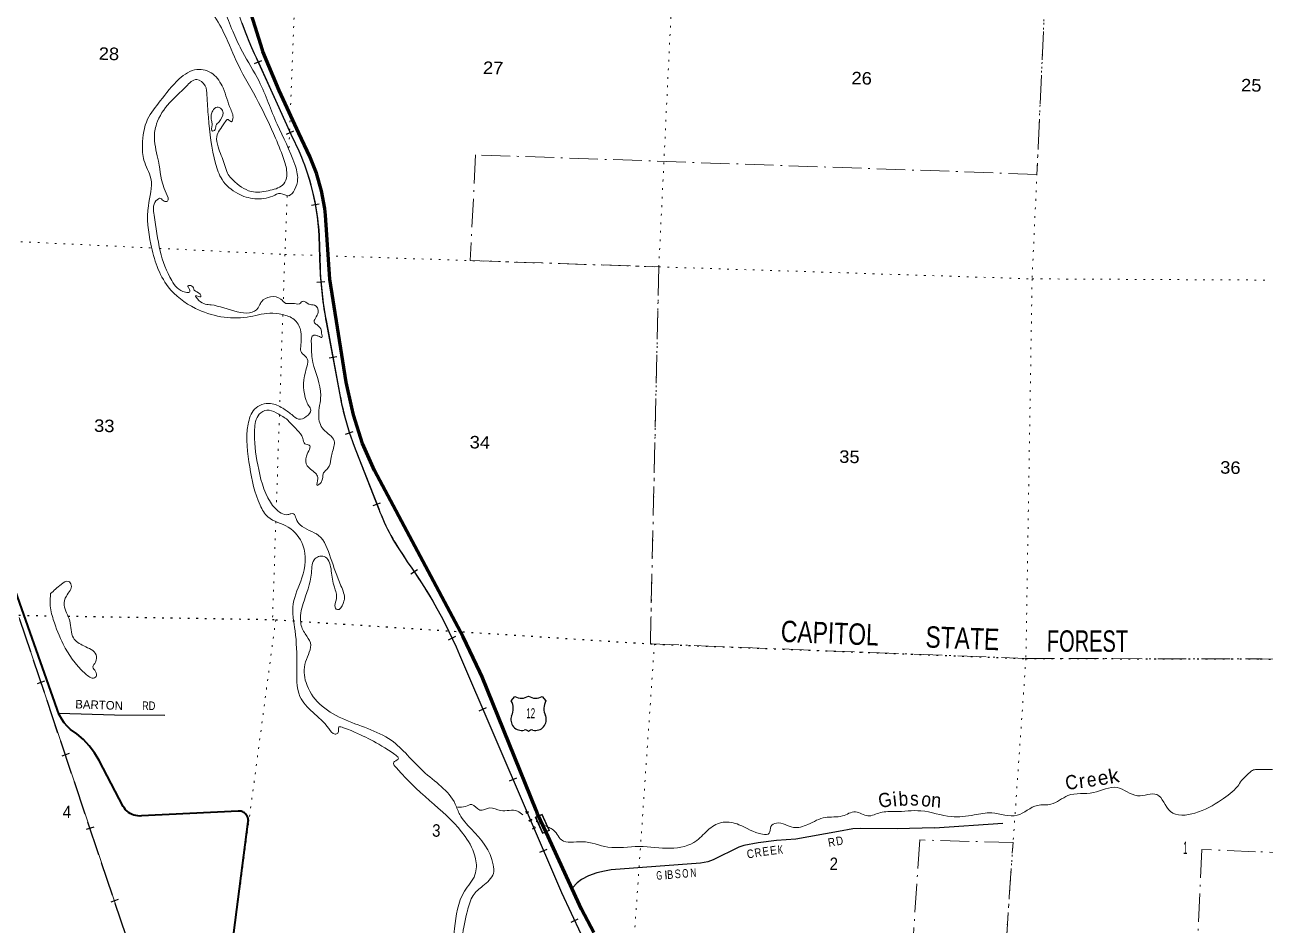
# Model space of a CAD drawing. Header units: feet. Extents: x -757852 to -501257, y -360805 to -170898.
# Drawn here: x -582042 to -564649, y -212974 to -200353 of the extents above; entities that cross this region are included whole.
import ezdxf
from ezdxf.enums import TextEntityAlignment as Align

# ---------------------------------------------------------------- set-up
doc = ezdxf.new("R2010")
doc.units = ezdxf.units.FT
doc.header["$LTSCALE"] = 80
for name, pattern in [('DOT_DASHED', [7.7, 5, -1.2, 0.3, -1.2]), ('DOTTED', [1.5, 0.3, -1.2]), ('LONG_DASHED', [7.5, 6, -1.5])]:
    doc.linetypes.add(name, pattern=pattern)
for name, color, linetype, lineweight in [('16', 7, 'Continuous', 25), ('20', 7, 'Continuous', 70), ('26', 7, 'Continuous', 40), ('29', 7, 'Continuous', 25), ('34', 7, 'Continuous', 13), ('39', 7, 'Continuous', 13), ('41', 7, 'Continuous', 13), ('44', 7, 'DOT_DASHED', 13), ('57', 7, 'Continuous', 13), ('6', 7, 'DOTTED', 25), ('63', 7, 'Continuous', 25), ('7', 7, 'DOTTED', 13)]:
    doc.layers.add(name, color=color, linetype=linetype, lineweight=lineweight)
doc.layers.add('30', color=7, linetype='Continuous')

msp = doc.modelspace()

# ---------------------------------------------------------------- linework, layer by layer
at = {"layer": '16'}
for p, q in [((-575220.93, -209827.19), (-575169.62, -209768.43)), ((-574977.86, -209762.46), (-574978.14, -209762.66)), ((-574785.77, -209768.34), (-574734.38, -209827.19))]:
    msp.add_line(p, q, dxfattribs=at)
for centre, radius, start, end in [((-575413.91, -209937.82), 222.05, 332.97043, 29.75871), ((-575078.54, -209610.77), 182.07, 239.97227, 303.45418), ((-574876.76, -209611.27), 181.52, 236.33975, 300.08743), ((-574876.77, -209610.77), 182.07, 236.54582, 236.59441), ((-574541.41, -209937.82), 222.05, 150.24129, 207.02957), ((-575074.72, -210092.72), 151.42, 159.09177, 283.81923), ((-574880.6, -210092.72), 151.42, 256.18077, 20.90823)]:
    msp.add_arc(centre, radius, start, end, dxfattribs=at)
for centre, major_axis, start_param, end_param in [((-575019.38, -210291.54), (-19.56, 51.67), 4.95877769, 6.28318531), ((-574935.93, -210291.54), (19.56, 51.67), 0, 1.32637542)]:
    msp.add_ellipse(centre, major_axis=major_axis, ratio=0.929097, start_param=start_param, end_param=end_param, dxfattribs=at)
at = {"layer": '20'}
msp.add_lwpolyline([(-574060.59, -213075.57), (-574237.34, -212748.59), (-574731.16, -211670.53), (-574850.41, -211410.91), (-574862.24, -211385.18), (-574872.09, -211360.91), (-575630.75, -209491.92), (-575659.89, -209420.4), (-575893.32, -208933.21), (-577140.44, -206602.71), (-577306.57, -206220.02), (-577431.78, -205822.06), (-577457.61, -205715.95), (-577537.29, -205363.15), (-577765.74, -203918.36), (-577827.63, -203022.09), (-577837.08, -202928.93), (-577880.73, -202678.67), (-577950.3, -202434.35), (-578045.03, -202198.65), (-578200.54, -201873.23), (-578474.92, -201272.85), (-578701.9, -200726.29), (-578710.13, -200702.97), (-579280.76, -198886.29)], dxfattribs=at)
at = {"layer": '26'}
msp.add_lwpolyline([(-579253.07, -214169.74), (-578907.66, -211519.09), (-578907.03, -211507.38), (-578907.63, -211493.6), (-578909.67, -211479.95), (-578913.12, -211466.59), (-578917.95, -211453.66), (-578924.1, -211441.31), (-578931.51, -211429.67), (-578940.1, -211418.87), (-578949.77, -211409.02), (-578960.42, -211400.24), (-578971.92, -211392.62), (-578984.16, -211386.25), (-578997, -211381.19), (-579010.3, -211377.49), (-579023.91, -211375.21), (-579037.68, -211374.37), (-579051.47, -211374.97), (-580405.63, -211443), (-580429.36, -211444.18), (-580457.23, -211442.86), (-580484.81, -211438.63), (-580511.8, -211431.55), (-580537.9, -211421.69), (-580562.82, -211409.15), (-580586.3, -211394.07), (-580608.07, -211376.62), (-580627.9, -211356.99), (-580645.57, -211335.4), (-580660.88, -211312.08), (-581000.2, -210665.86), (-581063.33, -210560.29), (-581137.14, -210461.89), (-581220.83, -210371.76), (-581313.49, -210290.86), (-581399.86, -210229.18), (-581446.32, -210186.13), (-581488.02, -210138.47), (-581524.51, -210086.7), (-581555.4, -210031.41), (-581558.61, -210024.78), (-582291.17, -207955.9)], dxfattribs=at)
at = {"layer": '29'}
msp.add_line((-569287.3, -211607.77), (-568328.18, -211545.8), dxfattribs=at)
for points in [[(-581562.9, -210000.82), (-580785.93, -210027.56), (-580076.66, -210028.55)], [(-569287.3, -211607.77), (-569808.58, -211625.6), (-570319.26, -211617.09), (-570429.91, -211625.6), (-570634.18, -211659.66), (-571229.98, -211770.36), (-571502.34, -211787.39), (-571757.68, -211821.45), (-571957.7, -211857.63), (-572030.05, -211881.06), (-572387.52, -212059.87), (-572464.12, -212087.54), (-572566.26, -212102.45), (-573817.43, -212196.12), (-573915.31, -212215.27), (-574021.71, -212238.69), (-574136.61, -212283.39), (-574234.49, -212332.36), (-574298.32, -212381.32), (-574362.16, -212451.57)]]:
    msp.add_lwpolyline(points, dxfattribs=at)
at = {"layer": '34', "lineweight": 25}
for p, q in [((-578818.88, -200897.22), (-578718.16, -200851.49)), ((-578372.37, -201886.95), (-578271.65, -201841.22)), ((-578021.68, -202882.22), (-577912.96, -202861.84)), ((-577947.28, -203958.78), (-577837.05, -203949.69)), ((-577775.29, -205022.2), (-577666.56, -205001.92)), ((-577543.61, -206090.07), (-577438.84, -206054.59)), ((-577155.31, -207092.17), (-577052.3, -207051.87)), ((-576628.27, -208050.93), (-576536.82, -207988.71)), ((-576099.11, -208972.85), (-575999.48, -208924.8)), ((-575670.75, -209967.91), (-575569.08, -209924.35)), ((-575246.14, -210952.46), (-575144.47, -210908.91)), ((-574820.99, -211951.56), (-574719.31, -211908)), ((-574381.85, -212931.63), (-574281.75, -212884.56))]:
    msp.add_line(p, q, dxfattribs=at)
at = {"layer": '34'}
for p, q in [((-578786.7, -200838.68), (-578288.13, -201936.76)), ((-577916.9, -203315.53), (-577903, -203765.03)), ((-577814.67, -204519.32), (-577624.06, -205541.19)), ((-577398.97, -206322.65), (-577079.95, -207137.94))]:
    msp.add_line(p, q, dxfattribs=at)
at = {"layer": '34', "lineweight": 25}
for points in [[(-578998.58, -200324.8), (-578967.12, -200411.61), (-578934, -200498.2), (-578898.73, -200584.35), (-578862.73, -200669.57), (-578825.29, -200754.1), (-578785.7, -200838.22), (-578287.14, -201936.28), (-578260.26, -201989.33), (-578234.73, -202042.74), (-578210.12, -202096.61), (-578185.95, -202151.09), (-578163.14, -202205.89), (-578141.4, -202260.84), (-578120.11, -202316.42), (-578100.18, -202372.32), (-578081.32, -202428.38), (-578063.21, -202485.21), (-578046.31, -202541.89), (-578030.03, -202598.89), (-578014.95, -202656.51), (-578001.09, -202713.99), (-577988.13, -202771.94), (-577975.94, -202829.9), (-577964.96, -202888.47), (-577954.88, -202946.75), (-577946.03, -203005.66), (-577938.09, -203064.27), (-577931.06, -203123.35), (-577925.23, -203182.29), (-577920.48, -203241.39), (-577916.48, -203300.51), (-577915.8, -203315.49), (-577901.9, -203764.99), (-577899.88, -203812.11), (-577894.64, -203901.04), (-577887.29, -203990.08), (-577879.06, -204078.43), (-577869.21, -204166.99), (-577857.26, -204255.66), (-577844.4, -204343.63), (-577830.05, -204431.31), (-577813.59, -204519.12)], [(-577813.59, -204519.12), (-577622.98, -205540.99), (-577612.35, -205597.34), (-577598.8, -205664.6), (-577583.87, -205732.14), (-577567.98, -205798.89), (-577550.86, -205865.54), (-577532.11, -205931.98), (-577512.79, -205997.75), (-577492.22, -206063.45), (-577470.04, -206128.92), (-577447.28, -206193.73), (-577423.42, -206258.1), (-577397.95, -206322.25), (-577078.92, -207137.54), (-577061.27, -207183.44), (-577042.03, -207231.47), (-577021.73, -207279.52), (-577000.84, -207326.85), (-576979.03, -207373.94), (-576956.06, -207420.65), (-576932.74, -207466.79), (-576908.52, -207512.7), (-576883.13, -207558.23), (-576879.16, -207565.44), (-576854.34, -207606.85), (-576796.55, -207698.69), (-576738.12, -207789.31), (-576678.18, -207878.85), (-576615.86, -207967.46), (-576577.65, -208023.63), (-576511.03, -208123.45), (-576445.78, -208225.36), (-576382.7, -208327.45), (-576321.25, -208430.99), (-576262.07, -208536.25), (-576204.43, -208641.41), (-576148.42, -208748.02), (-576094.68, -208856.35), (-576042.49, -208964.57), (-575992.19, -209073.62), (-575944.16, -209184.38), (-574516.9, -212516.13), (-574243.44, -213097.66)]]:
    msp.add_lwpolyline(points, dxfattribs=at)
at = {"layer": '34'}
for points in [[(-578128.94, -220498.91), (-578323.81, -219947.94), (-582120.76, -208659.74)], [(-575945.17, -209184.82), (-574517.9, -212516.58), (-574244.43, -213098.14), (-572669.89, -216174.38)]]:
    msp.add_lwpolyline(points, dxfattribs=at)
for centre, radius, start, end in [((-573993.21, -198548.89), 5312.32, 195.25955, 205.5332), ((-581311.47, -203490.14), 3399.06, 2.94472, 27.19401), ((-572802.11, -203550.01), 5105.43, 182.41373, 190.9445), ((-573741.09, -204845.89), 3944.73, 190.15194, 201.98485), ((-574292.97, -206097.44), 2974.88, 200.47274, 209.58069), ((-571573.14, -204377.54), 6191.14, 210.99755, 215.44696), ((-582289.01, -211892.68), 6897.6, 23.11522, 34.67914)]:
    msp.add_arc(centre, radius, start, end, dxfattribs=at)
at = {"layer": '34', "linetype": 'DOTTED', "lineweight": 100}
msp.add_arc((-588540.36, -217324.5), 14783.87, 22.67431, 23.83354, dxfattribs=at)
at = {"layer": '39'}
msp.add_line((-574872.99, -211518.9), (-574701.95, -211601.46), dxfattribs=at)
for points in [[(-578527.63, -201939.74), (-578762.9, -201441.52), (-579051.63, -200909.85), (-579244.26, -200477), (-579656.68, -199908.17), (-579971.19, -199699.56), (-580156.75, -199644.83), (-580195.91, -199686.1), (-580232.92, -199721.4), (-580340.07, -199664.54), (-580594.34, -199541.81), (-580764.16, -199248.23), (-580802.64, -198923.62), (-580684.63, -198608.82), (-580456.84, -198409.24), (-580318.79, -198265.8), (-580240.87, -198176.74)], [(-580016.46, -198186.78), (-580037.35, -198212.63), (-580097.99, -198275.14), (-580252.67, -198442.3), (-580367.96, -198558.14), (-580569.68, -198675.92), (-580665.56, -198820.37), (-580672.4, -199107.7), (-580589.36, -199332.85), (-580379.08, -199446.48), (-579982.32, -199492.22), (-579599.72, -199541.63), (-579510.12, -199660.4), (-579375.25, -199902.88), (-579231.29, -200185.8), (-579111.62, -200476.17), (-578989.09, -200730.42), (-578757.83, -201144.1), (-578504.02, -201746.02), (-578255.15, -202310.18), (-578215.86, -202516.19), (-578259.56, -202663.91), (-578339.94, -202748.42), (-578455.74, -202717.49), (-578565.09, -202753.06), (-578817.17, -202791.22), (-579056.57, -202719.11), (-579274.92, -202522.86), (-579368.01, -202297.46), (-579467.06, -201647.73), (-579487.85, -201339.63), (-579512.8, -201206.34), (-579629.27, -201119.1), (-579780.32, -201218), (-580012.79, -201445.61), (-580194.69, -201742.79), (-580225.48, -201939.07), (-580166.97, -202266.17), (-580061.03, -202711.01), (-580041.62, -202824.06), (-580089.91, -202826.92), (-580135.14, -202785.62), (-580202.32, -202822.2), (-580227.15, -203020.64), (-580142.72, -203525.27), (-579981.8, -203939.27), (-579788.78, -204102.74), (-579732.45, -204100.08), (-579741.2, -204045.59), (-579756.5, -204013.05), (-579698.27, -204014.45), (-579665.47, -204071.53), (-579584.47, -204129.78), (-579573.24, -204164.22), (-579645.2, -204148.42), (-579600.59, -204215.84), (-579427.27, -204278.31), (-578769.16, -204318.28), (-578750.28, -204284.56), (-578722.97, -204234.95), (-578452.83, -204197.23), (-578383.93, -204257.19), (-578285.48, -204257.55), (-578191.15, -204261.83), (-578140.08, -204226.87), (-578060.71, -204268.99), (-577980.67, -204282.98), (-577928.8, -204382.74), (-577980.49, -204528.26), (-577935.16, -204565.53), (-577885.6, -204630.28), (-577880.09, -204674.32), (-577876.93, -204735.81), (-577924.14, -204716.53), (-577940.66, -204712.16), (-577990.68, -204702.92), (-578023.86, -204830.78), (-578001.88, -205088.65), (-577892.26, -205547.65), (-577921.1, -205830.43), (-577855.41, -206025.01), (-577704.47, -206183.44), (-577732.63, -206353.65), (-577748.75, -206439.71), (-577792.02, -206569.35), (-577851.84, -206634.25), (-577887.18, -206768.1), (-577942.41, -206808.99), (-577934.13, -206714.7), (-577952.78, -206653.93), (-578080.53, -206534.26), (-578091.33, -206397.29), (-578053.51, -206243.4), (-578113.37, -206225.87), (-578143.73, -206150.75), (-578225.25, -206030.18), (-578372.31, -205877.87)], [(-553879.13, -200705.84), (-553897.1, -200958.89), (-553975.13, -201029.49), (-554228.04, -201186.54), (-554287.64, -201500.98), (-554229.52, -201765.87), (-554239.96, -201954.72), (-554300.63, -202142.4), (-554301.66, -202530.63), (-554368.74, -202820.76), (-554423.41, -202924.09), (-554472.74, -203228.71), (-554737.97, -203655.04), (-554796.35, -203830.7), (-554746.35, -204099.42), (-554869.58, -204384.22), (-554930.63, -204674.48), (-554940.95, -204943.81), (-555181.49, -205260.07), (-555458.07, -205655.95), (-555560.96, -206102.16), (-555724.37, -206386.02), (-555805.21, -206577.25), (-555883.69, -206838.95), (-555888.87, -207146.61), (-555903.49, -207427.91), (-556007.42, -207660.85), (-556243.33, -207951.07), (-556499.73, -208343.4), (-556846.67, -209170.15), (-557046.17, -209622.15), (-557048.81, -209821.24), (-557296.92, -210117.21), (-557643.34, -210491.35), (-557798.13, -210578.27), (-557911.43, -210696.33), (-557974.92, -211004.65), (-558114.83, -211315.21), (-558428.23, -211738.4), (-558691.43, -212078.27), (-558669.46, -212342.31), (-558600.14, -212730.16), (-558820.08, -213368.77), (-558976.46, -213781.54), (-558994.07, -214105.01), (-559095.1, -214643.79), (-559191.17, -214798.46), (-559446.32, -214965.52), (-559613.83, -215166.8), (-559703.37, -215386), (-559763.97, -215485.17), (-559928.95, -215577.89), (-560014.52, -215799.19), (-560138.9, -216305.24), (-560329.26, -216538.18), (-560446.09, -216807.03), (-560871.92, -217827.08), (-561114.27, -218306.24), (-561469.96, -218561.48), (-561882.62, -218588.07), (-562747.83, -218628.26), (-563029.51, -218726.3), (-563332.13, -218946.56), (-563529.03, -219201.48), (-563711.08, -219509.04), (-564035.78, -219899.79), (-564328.99, -219975.43), (-564661.22, -220172.88), (-564980.45, -220380.61), (-564985.55, -220384.74), (-564993.21, -220390.8)], [(-573867.61, -221880.08), (-574005.21, -221694.42), (-574194.39, -221201.33), (-574394.14, -220814.54), (-574663.8, -220578.86), (-575287.28, -220181.88), (-575770.75, -219812.38), (-575874.6, -219701.32), (-576007.56, -219378.46), (-575971.35, -219039.57), (-575897.04, -218788.05), (-575697.89, -218525.46), (-575492.2, -218409.78), (-575110.36, -218406.91), (-574669.81, -218469.79), (-574390.91, -218402.12), (-574254.4, -218238.54), (-574234.83, -217923.38), (-574374.48, -217544.07), (-574549.6, -216966.88), (-575248.09, -214911.5), (-575513.92, -214430.64), (-575856.06, -213947.95), (-576026.16, -213413.1), (-576014.77, -213019.34), (-575875.76, -212497.96), (-575729.63, -212268.27), (-575720.25, -212043.33), (-575867.56, -211732.19), (-576835.08, -210764), (-576869.5, -210690.8), (-576808.2, -210648.04), (-576890.39, -210555.6), (-577225.27, -210358.56), (-577573.25, -210205.43), (-577637.32, -210195.84), (-577653.44, -210281.9), (-577691.93, -210295.05), (-577780.52, -210218.53), (-578183.77, -209770.55), (-578227.69, -209337.26), (-578252.25, -208850.14), (-578277.34, -208469.57), (-578156.17, -208106.59), (-578141.24, -207648.58), (-578348.22, -207396.31), (-578632.08, -207250.76), (-578742.72, -207087.26), (-578888.67, -206550.99), (-578910.55, -205951.36), (-578819.13, -205740.45), (-578596.22, -205661.38), (-578425, -205727.83), (-578298.54, -205817.32), (-578203.58, -205879.92), (-578094.23, -205844.35), (-578029.82, -205755.43), (-578062.43, -205690.32), (-578094.94, -205621.18), (-578107.5, -205220.8), (-578092.53, -205014.09), (-578163.24, -204946.04), (-578173.38, -204865.38), (-578175.81, -204630.11), (-578266.75, -204483.17), (-578429.88, -204414.91), (-578606.27, -204396.59), (-578924.08, -204450.06), (-579649.46, -204327.24), (-580032.05, -204024.51), (-580275.02, -203427.6), (-580308.42, -202890.01), (-580273.17, -202506.87), (-580371.57, -202251.19), (-580392.5, -202033.56), (-580319.67, -201675.45), (-580142.8, -201420.36), (-579876.23, -201111.15), (-579627.93, -200978.4), (-579406.41, -201042.04), (-579262.4, -201238.51), (-579154.98, -201536.62), (-579128.45, -201688.04), (-579143.08, -201711.82), (-579192.56, -201680.47), (-579239.85, -201725.57), (-579350.98, -201919.92), (-579330.33, -202065.16), (-579245.46, -202298.4), (-579209.94, -202409.83), (-579094.86, -202555.34), (-578832.99, -202696.35), (-578599.33, -202671.81), (-578410.32, -202581.88), (-578369.48, -202470.28), (-578398.88, -202270.54), (-578527.63, -201939.74)], [(-579317.93, -201713.64), (-579262.65, -201586.3), (-579287.42, -201529.42), (-579345.18, -201507.92), (-579406.67, -201558.71), (-579428.14, -201616.5), (-579423.93, -201692.99), (-579415.38, -201755.52), (-579409.4, -201842.11), (-579383.06, -201832.7), (-579361.39, -201766.87), (-579317.93, -201713.64)], [(-557523.2, -201825.9), (-557634.28, -202020.45), (-557798.51, -202167.5), (-557905.52, -202360.14), (-558196.62, -202431.81), (-558410.89, -202569.64), (-558496.37, -202786.92), (-558483.27, -203000.46), (-558712.93, -203023.27), (-558994.6, -203034.81), (-559191.02, -203183.12), (-559408.02, -203524.07), (-559598.59, -203938.05), (-559887.88, -204361.81), (-560330.51, -204896.65), (-560431.48, -205346.92), (-560506.36, -205626.81), (-560609.06, -206408.97), (-560675.64, -206849.98), (-560656.82, -207248.73), (-560639.64, -207631.35), (-560492.64, -208135.68), (-560405.33, -208527.97), (-560521.82, -208696.25), (-561063.05, -209063.84), (-561395.57, -209273.35), (-561998.6, -209619.38), (-562511.9, -210082.17), (-562864.29, -210454.16), (-563014.69, -210525.09), (-563493.52, -210717.11), (-563690.59, -210807.06), (-564221.3, -210810.79), (-564756.17, -210790.99)], [(-578372.31, -205877.87), (-578516.95, -205791.96), (-578648.62, -205752.6), (-578754.53, -205812.37), (-578819.95, -206027.92), (-578775.4, -206519.54), (-578597.03, -207044.53), (-578445.94, -207196.94), (-578352.04, -207219.3), (-578309.53, -207206.25), (-578273.38, -207207.12), (-578238.82, -207274.3), (-578180.68, -207364.16), (-577922.97, -207511.09), (-577753.58, -207822.76), (-577608.28, -208218.29), (-577560.52, -208406.41), (-577577.98, -208464.29), (-577658.4, -208550.81), (-577685.99, -208528.04), (-577672.84, -208397.68), (-577701.14, -208236.16), (-577743.92, -208007.95), (-577827.73, -207814.95), (-577903.8, -207803.06), (-577968.83, -207833.66), (-578023.92, -208037.4), (-578138.59, -208464.87), (-578173.12, -208733.43), (-578110.58, -208891.75), (-578037.2, -209016.15), (-578105.86, -209283.9), (-578098.7, -209573.57), (-577908.89, -209871.66), (-577588.31, -210078.41), (-576904.35, -210382.37), (-576456.54, -210815.33), (-576005.39, -211276.53), (-575942.61, -211424.8), (-575784.55, -211621.61), (-575473.11, -212127.69), (-575471.96, -212248.34), (-575620.81, -212423.68), (-575754.6, -212557.17), (-575836.08, -212772.34), (-575907.1, -213138.53), (-575903.04, -213389.93), (-575775.58, -213690.54), (-575559.04, -214047.58), (-575210.55, -214600.79), (-574931.24, -215106.1), (-574800.43, -215519.37), (-574367.24, -216818.48), (-574257.09, -217339.82), (-574034.64, -217954.33), (-573951.74, -218354.39), (-573963.17, -218496.86), (-574003.39, -218582.34), (-574034.23, -218611.75), (-574041.4, -218575.39), (-574030.5, -218539.46), (-574036.33, -218531.28), (-574067.17, -218560.7), (-574081.23, -218644.8), (-574101.12, -218720.71), (-574131.86, -218661.67), (-574105.13, -218551.74), (-574068.17, -218518.45), (-574067.41, -218486.3), (-574111.2, -218469.17), (-574220.12, -218571.09), (-574534.45, -218607.75), (-575067.28, -218538.63), (-575514.48, -218501.73), (-575591.99, -218550.12), (-575627.8, -218619.62), (-575766.8, -218718.81), (-575849.76, -218911.82), (-575842.55, -219115.05), (-575883.67, -219323.14), (-575698.6, -219651.27), (-575289.52, -220023), (-574576.16, -220442.26), (-574445.72, -220533.85), (-574314.34, -220754.14), (-574027.62, -221201.33), (-573970.63, -221339.41), (-573974.6, -221421.74), (-573939.94, -221569.33), (-573841.3, -221730.53), (-573782.16, -221778.19), (-573736.07, -221783.33), (-573700.35, -221802.28), (-573653.97, -221884.76)], [(-581679.7, -208325.34), (-581529.94, -208196.25), (-581430.49, -208154.42), (-581389.51, -208205.67), (-581459.52, -208360.79), (-581488.64, -208486.75), (-581411.57, -208709.75), (-581360.95, -208946.19), (-581212.97, -209060.32), (-581043.09, -209183.03), (-581049.55, -209285.4), (-581089.38, -209354.81), (-581048.69, -209418.11), (-581042.33, -209488.63), (-581064.85, -209506.18), (-581192.08, -209448.84), (-581503.72, -209035.23), (-581642.18, -208690.12), (-581687.11, -208467.9), (-581679.7, -208325.34)], [(-574704.03, -211600.52), (-574645.22, -211627.17), (-574516.4, -211778.79), (-574229.66, -211803.79), (-573865.75, -211878.9), (-573425.54, -211871.4), (-572988.09, -211896), (-572619.83, -211788.27), (-572445.16, -211625.61), (-572248.02, -211531.84), (-572027.8, -211565.29), (-571695.4, -211697.94), (-571602.69, -211686.1), (-571580.31, -211590.14), (-571500.79, -211541.79), (-571265.17, -211603.75), (-571061.25, -211562.42), (-570817.78, -211463.74), (-570578.18, -211443.38), (-570393.96, -211385.49), (-570220.49, -211441.94), (-570044.58, -211395.91), (-569839.32, -211382.76), (-569475.36, -211371.42), (-569049.3, -211452.04), (-568729.24, -211427.58), (-568483.47, -211401.33), (-568126.6, -211434.04), (-567839.95, -211294.18), (-567652.71, -211278.59), (-567414.74, -211157.66), (-567056.09, -211116.04), (-566724.84, -211043.59), (-566438.25, -211159.06), (-566166.62, -211143.48), (-565977.33, -211379.24), (-565634.32, -211403.58), (-565262.18, -211217.53), (-565034.53, -211023.97), (-564979.21, -210948.08), (-564939.19, -210901.62), (-564863.18, -210831.96), (-564813.56, -210798.37), (-564756.17, -210790.99)], [(-575975.05, -211320.19), (-575861.47, -211308.14), (-575774.45, -211282.09), (-575659.79, -211361.25), (-575522.43, -211330.38), (-575370.57, -211366.2), (-575133.93, -211375.18), (-575057.77, -211429.26)]]:
    msp.add_spline(points, degree=3, dxfattribs=at)
at = {"layer": '44'}
for points in [[(-567674.06, -198598.37), (-567849.15, -202448.8), (-575721.57, -202176.13), (-575795.69, -203657.18), (-573151.54, -203745.86), (-573269.43, -209030.42), (-568003.88, -209235.59), (-564717.14, -209242.26)], [(-564717.14, -209242.26), (-562882.39, -209250.77), (-562810.12, -209254.46), (-562958.92, -212007.53), (-564784.07, -211944.76)], [(-564784.07, -211944.76), (-565537.82, -211912.69), (-565603.13, -213323.59), (-568278.08, -213195.56), (-568185.07, -211817.04), (-569492.6, -211779.1), (-569581.64, -213117.04), (-570848, -213095.4), (-570911.37, -214521.74), (-573589.9, -214436.72)]]:
    msp.add_lwpolyline(points, dxfattribs=at)
at = {"layer": '57'}
for points in [[(-574884.04, -211461.84), (-574788.39, -211418.52), (-574685.24, -211646.24), (-574780.88, -211689.57)], [(-574873.45, -211465.82), (-574792.37, -211429.1), (-574695.82, -211642.25), (-574776.89, -211678.98)]]:
    msp.add_lwpolyline(points, close=True, dxfattribs=at)
at = {"layer": '6'}
for points in [[(-596081.1, -208357.21), (-594303.74, -208389.32), (-594189.37, -208396.09), (-589199.9, -208550.39), (-589129.61, -208552.08), (-583886.54, -208603.92), (-583804.11, -208601.89), (-581656.29, -208637.93)], [(-581436.48, -208641.61), (-578567.91, -208689.75), (-578523.78, -208692.82), (-578261.47, -208709.67)], [(-578174.71, -208715.25), (-573269.43, -209030.42), (-573213.25, -209033.78), (-568003.88, -209235.59), (-564717.14, -209242.26)], [(-564717.14, -209242.26), (-562882.39, -209250.77), (-562810.12, -209254.46), (-557646.93, -209441.18), (-557508.7, -209460.5), (-552380.03, -209662.5), (-552265.62, -209669.19), (-547170.02, -209737.66), (-541979.91, -209890.81)]]:
    msp.add_lwpolyline(points, dxfattribs=at)
at = {"layer": '63'}
for p, q in [((-581763.4, -209554.36), (-581868.23, -209589.62)), ((-581419.09, -210569.79), (-581523.93, -210605.05)), ((-581075.4, -211599.75), (-581180.24, -211635.02)), ((-580731.09, -212615.18), (-580835.93, -212650.44))]:
    msp.add_line(p, q, dxfattribs=at)
at = {"layer": '63', "linetype": 'LONG_DASHED'}
msp.add_lwpolyline([(-577544.87, -221787.13), (-577708.84, -221467.39), (-577723.5, -221439.92), (-577775.91, -221339.12), (-577826.68, -221237.05), (-577875.19, -221133.52), (-577922.25, -221030.19), (-577967.66, -220925.6), (-578010.82, -220819.55), (-578052.53, -220713.7), (-578092.38, -220607.21), (-578129.98, -220499.27), (-578324.85, -219948.3), (-582121.8, -208660.09)], dxfattribs=at)
at = {"layer": '7'}
for p, q in [((-578424.14, -204416.16), (-578467.46, -205703.93)), ((-578471.33, -205819.06), (-578516.01, -207147.21)), ((-578521.67, -207315.34), (-578567.91, -208689.75))]:
    msp.add_line(p, q, dxfattribs=at)
for points in [[(-573269.43, -209030.42), (-573151.54, -203745.86), (-572893.75, -198408.37), (-572811.82, -193199.34), (-572394.19, -187815.45), (-572247.05, -182652.21), (-572700.71, -177068.41), (-572710.8, -176107.39)], [(-567418.84, -176239.88), (-567429.23, -177108.88), (-566998.42, -182639.86), (-567079.82, -187826.78), (-567599.06, -193258.5), (-567674.06, -198598.37), (-567917.27, -203914.09), (-568003.88, -209235.59), (-568379.06, -214608.45), (-568477.94, -216887.15)], [(-578167.56, -197821.54), (-578187.7, -198214.58), (-578339.28, -202118.04)], [(-578363.85, -202750.79), (-578395.72, -203571.35), (-578417.98, -204233.08)], [(-595941.94, -203034.01), (-594121.02, -203082.19), (-589026.83, -203058.08), (-583658.1, -203318), (-580266, -203481.31)], [(-580152.07, -203486.79), (-578395.72, -203571.35), (-573151.54, -203745.86), (-567917.27, -203914.09), (-564585.63, -203931.46)], [(-578523.78, -208692.82), (-579253.07, -214169.74), (-579392.47, -219287.44)], [(-573938.2, -221559.86), (-573851.95, -219731.92), (-573585.12, -214436.87), (-573213.25, -209033.78)]]:
    msp.add_lwpolyline(points, dxfattribs=at)

# ---------------------------------------------------------------- texts
at = {"layer": '16', "width": 0.6}
msp.add_text('12', height=140, dxfattribs=at).set_placement((-574947.96, -210072.97), align=Align.CENTER)
at = {"layer": '30'}
for s, rotation, p in [('BARTON', 358.029, (-581001.96, -209946.42)), ('I', 4.282, (-573047.33, -212329))]:
    msp.add_text(s, height=120, rotation=rotation, dxfattribs=at).set_placement(p, align=Align.CENTER)
for s, rotation, width, p in [('RD', 359.92, 0.8, (-580304.07, -209958.23)), ('R', 10.526, 0.85, (-570718.23, -211870)), ('D', 10.526, 0.85, (-570606.73, -211849.28)), ('C', 10.253, 0.85, (-571857.49, -212032.6)), ('R', 10.253, 0.85, (-571750.16, -212014.54)), ('E', 7.598, 0.85, (-571645.68, -211998.19)), ('E', 7.598, 0.85, (-571538.9, -211983.95)), ('K', 3.578, 0.7, (-571443.65, -211974.62)), ('S', 4.282, 0.8, (-572881.88, -212314)), ('O', 4.282, 0.7, (-572774.98, -212307.49)), ('N', 4.282, 0.7, (-572664.27, -212298.89)), ('G', 4.282, 0.65, (-573140.75, -212335.99)), ('B', 4.282, 0.8, (-572988.1, -212324.56))]:
    msp.add_text(s, height=120, rotation=rotation, dxfattribs=dict(at, width=width)).set_placement(p, align=Align.CENTER)
at = {"layer": '41'}
for s, rotation, width, p in [('k', 10.94, 1.1, (-566754.09, -210979.86)), ('C', 10.387, 0.9, (-567346.58, -211067.91)), ('e', 8.09, 0.9, (-567069.58, -211029.94)), ('G', 11.489, 0.9, (-569959.96, -211316.57)), ('b', 3.982, 0.9, (-569715.72, -211299.7)), ('s', 359.909, 0.9, (-569567.49, -211298.15)), ('o', 351.575, 0.9, (-569414.01, -211308.98)), ('n', 354.897, 0.95, (-569270.22, -211321.29))]:
    msp.add_text(s, height=200, rotation=rotation, dxfattribs=dict(at, width=width)).set_placement(p, align=Align.CENTER)
for s, rotation, p in [('r', 6.908, (-567206.59, -211049.64)), ('e', 12.467, (-566903.61, -211004.55)), ('i', 6.198, (-569833.56, -211309.22))]:
    msp.add_text(s, height=200, rotation=rotation, dxfattribs=at).set_placement(p, align=Align.CENTER)
at = {"layer": '44'}
for s, rotation, width, p in [('CAPITOL', 357.781, 0.8, (-570759.2, -209028.78)), ('STATE', 357.781, 0.8, (-568900.4, -209100.79)), ('FOREST', 359.884, 0.7, (-567141.13, -209141.64))]:
    msp.add_text(s, height=300, rotation=rotation, dxfattribs=dict(at, width=width)).set_placement(p, align=Align.CENTER)
at = {"layer": '7'}
for s, width, p in [('28', 1.1, (-581007.26, -200842.35)), ('27', 1.1, (-575618.82, -201040.75)), ('26', 1.1, (-570451.94, -201185.24)), ('25', 1.1, (-564989.32, -201284.59)), ('33', 1.1, (-581072.41, -206057.61)), ('34', 1.1, (-575806.25, -206289.37)), ('35', 1.1, (-570624.04, -206491.52)), ('36', 1.1, (-565281.78, -206643.35)), ('4', 0.9, (-581511.54, -211471.67)), ('3', 0.9, (-576331.9, -211732.95)), ('1', 0.45, (-565798.93, -211975.32)), ('2', 0.9, (-570758.54, -212200.04))]:
    msp.add_text(s, height=175, rotation=358.621, dxfattribs=dict(at, width=width)).set_placement(p)

doc.saveas('drawing.dxf')
